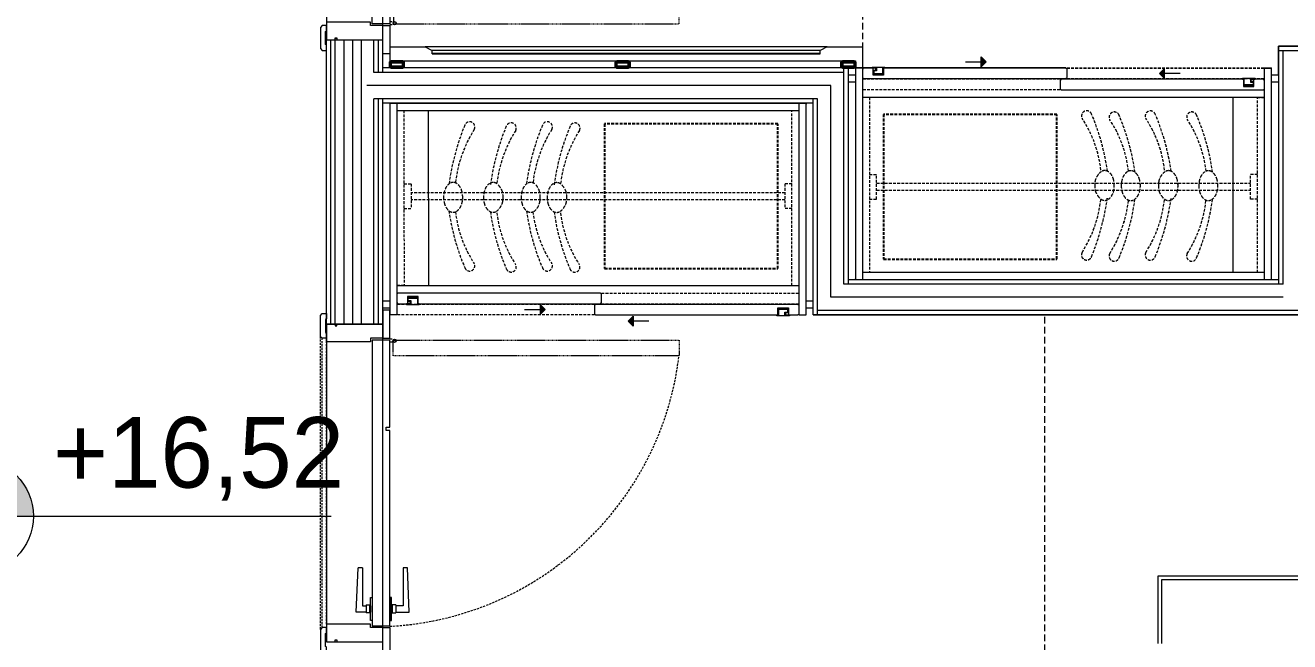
# Model space of a CAD drawing. Header units: millimetres. Extents: x 26282 to 30760, y 1404 to 4574.
# Drawn here: x 28614.8 to 28973.3, y 2921.1 to 3095.8 of the extents above; entities that cross this region are included whole.
import ezdxf

# ---------------------------------------------------------------- set-up
doc = ezdxf.new("R2010")
doc.units = ezdxf.units.MM
doc.header["$LTSCALE"] = 0.25
for name, pattern in [('01-2BASEMENT$0$HIDDEN', [0.375, 0.25, -0.125]), ('HIDDEN', [0.375, 0.25, -0.125]), ('HIDDEN2', [4.7625, 3.175, -1.5875])]:
    doc.linetypes.add(name, pattern=pattern)
for name, color, linetype, lineweight in [('(YP-ZC) A-L-HIDDEN', 145, 'HIDDEN', 13), ('(YP-ZC) A-LW13', 148, 'Continuous', 13), ('AB-DUV', 4, 'Continuous', 50), ('ABN-KOT', 5, 'Continuous', 20), ('BRONZE (3RDF)', 30, 'Continuous', 15), ('DOOR HANDLE (3RDF)', 17, 'Continuous', 15), ('DOOR-INT (3RDF)', 157, 'Continuous', 15), ('FURNITURE (3RDF)', 43, 'Continuous', 20), ('HATCH (3RDF)', 251, 'Continuous', 5), ('HIDDEN (3RDF)', 145, 'HIDDEN', 13), ('ID-ALCIPAN', 124, 'Continuous', 20), ('ID-HATCH', 252, 'Continuous', 18), ('KOTLAR', 13, 'Continuous', 20), ('METAL PROFILE (3RDF)', 251, 'Continuous', 18), ('STAINLESS (3RDF)', 95, 'Continuous', 15), ('WALLPAPER (3RDF)', 63, 'Continuous', 13), ('WOOD (3RDF)', 45, 'Continuous', 15)]:
    doc.layers.add(name, color=color, linetype=linetype, lineweight=lineweight)
doc.layers.add('ACCESSORIES (3RDF)', color=2, linetype='Continuous')
doc.layers.add('ID-PROFIL', color=145, linetype='Continuous')
doc.styles.add('DR-ölçü', font='GOTHIC.TTF', dxfattribs={"width": 0.8})
doc.linetypes.add('BATTING', pattern='A,0.0001,-0.1,[134,ltypeshp.shx,S=0.1,R=0,X=-0.1,Y=0],-0.2,[134,ltypeshp.shx,S=0.1,R=180,X=0.1,Y=0],-0.1', length=0.4001)

# ---------------------------------------------------------------- blocks, each defined once
blk = doc.blocks.new('A$C7FB01C9C')
for p, q in [((94.6, 28.11), (94.6, 10)), ((95.6, 28.11), (95.6, 9)), ((95.6, 9), (3.6, 9)), ((94.6, 10), (4.6, 10))]:
    blk.add_line(p, q)
blk = doc.blocks.new('ODA-207')
at = {"layer": 'FURNITURE (3RDF)'}
blk.add_blockref('A$C7FB01C9C', (167.13, -9, 0), dxfattribs=at)
blk = doc.blocks.new('KAPI-04')
at = {"color": 252}
for p, q in [((-40.24, 16.31, 0), (-40.24, 9.81, 0)), ((-35.24, 15.52, 0), (-35.24, 9.02, 0))]:
    blk.add_line(p, q, dxfattribs=at)
at = {"color": 252, "linetype": '01-2BASEMENT$0$HIDDEN', "lineweight": 0, "ltscale": 4, "elevation": 0}
blk.add_lwpolyline([(-34.25, 88.47), (46.75, 88.47), (46.75, 83.97), (-34.25, 83.97)], close=True, dxfattribs=at)
blk.add_lwpolyline([(-34.25, 88.47), (46.75, 88.47), (46.75, 83.97), (-34.25, 83.97)], close=True, dxfattribs=at)
at = {"color": 252, "linetype": 'HIDDEN', "ltscale": 10}
blk.add_arc((-39.93, 94.54, 0), 87.32, 273.0783, 353.0448, dxfattribs=at)
at = {"layer": 'DOOR HANDLE (3RDF)', "color": 252}
for p, q in [((-44.74, 11.39, 0), (-44.24, 23.89, 0)), ((-42.99, 23.89, 0), (-44.24, 23.89, 0)), ((-42.99, 23.89, 0), (-42.99, 13.14, 0)), ((-30.24, 23.89, 0), (-31.49, 23.89, 0)), ((-31.49, 23.89, 0), (-31.49, 13.14, 0)), ((-29.74, 11.39, 0), (-30.24, 23.89, 0)), ((-40.69, 9.02, 0), (-40.69, 15.52, 0)), ((-40.69, 15.52, 0), (-40.24, 15.52, 0)), ((-34.79, 15.52, 0), (-35.24, 15.52, 0)), ((-34.79, 9.02, 0), (-34.79, 15.52, 0)), ((-41.94, 11.39, 0), (-44.74, 11.39, 0)), ((-42.99, 13.14, 0), (-41.94, 13.14, 0)), ((-41.94, 13.39, 0), (-41.94, 11.14, 0)), ((-41.94, 13.14, 0), (-41.94, 11.39, 0)), ((-33.54, 13.39, 0), (-33.54, 11.14, 0)), ((-31.49, 13.14, 0), (-33.54, 13.14, 0)), ((-33.54, 13.14, 0), (-33.54, 11.39, 0)), ((-33.54, 11.39, 0), (-29.74, 11.39, 0)), ((-40.24, 9.02, 0), (-40.69, 9.02, 0)), ((-35.24, 9.02, 0), (-34.79, 9.02, 0))]:
    blk.add_line(p, q, dxfattribs=at)
at = {"layer": 'DOOR HANDLE (3RDF)', "color": 252, "elevation": 0}
for points in [[(-41.94, 13.39), (-40.94, 13.39), (-40.94, 11.14), (-41.94, 11.14)], [(-33.54, 13.39), (-34.54, 13.39), (-34.54, 11.14), (-33.54, 11.14)]]:
    blk.add_lwpolyline(points, dxfattribs=at)
for points in [[(-40.69, 11.39), (-40.94, 11.39), (-40.94, 13.14), (-40.69, 13.14)], [(-34.79, 11.39), (-34.54, 11.39), (-34.54, 13.14), (-34.79, 13.14)]]:
    blk.add_lwpolyline(points, close=True, dxfattribs=at)
at = {"layer": 'HIDDEN (3RDF)', "ltscale": 10, "elevation": 0}
for points in [[(-54.94, 6.46), (-54.94, 89.47)], [(-54.44, 6.96), (-54.44, 88.97)], [(-53.24, 7.96), (-53.24, 87.97)]]:
    blk.add_lwpolyline(points, dxfattribs=at)
at = {"layer": 'STAINLESS (3RDF)'}
for p, q in [((-34.55, 88.71, 0), (-35.24, 88.71, 0)), ((-34.55, 87.85, 0), (-35.24, 87.85, 0))]:
    blk.add_line(p, q, dxfattribs=at)
for radius in [0.47, 0.38]:
    blk.add_circle((-33.88, 88.29, 0), radius, dxfattribs=at)
at = {"layer": 'WOOD (3RDF)', "ltscale": 0.25, "elevation": 0}
for points in [[(-37.24, 88.97), (-35.24, 88.97), (-35.24, 96.97), (-37.24, 96.97), (-37.24, 88.97)], [(-54.44, 88.97), (-54.94, 89.47), (-54.94, 95.47), (-54.44, 95.97), (-53.24, 95.97), (-53.24, 95.97), (-53.24, 94.47), (-53.49, 94.32), (-53.49, 90.61), (-53.24, 90.47), (-53.24, 88.97), (-54.44, 88.97)], [(-37.24, 92.97), (-37.24, 88.97), (-40.74, 88.97), (-40.74, 87.97), (-53.24, 87.97), (-53.24, 92.97), (-50.74, 92.97), (-50.74, 92.47), (-50.24, 92.47), (-50.24, 92.97), (-37.24, 92.97)], [(-35.24, 62.83), (-36.24, 62.83), (-36.24, 63.83), (-35.24, 63.83), (-35.24, 88.47), (-40.24, 88.47), (-40.24, 7.47), (-35.24, 7.47), (-35.24, 62.83)], [(-37.24, 2.97), (-37.24, 6.97), (-40.74, 6.97), (-40.74, 7.97), (-53.24, 7.97), (-53.24, 2.97), (-50.74, 2.97), (-50.74, 3.47), (-50.24, 3.47), (-50.24, 2.97), (-37.24, 2.97)], [(-54.44, 6.97), (-54.94, 6.47), (-54.94, 0.47), (-54.44, -0.03), (-53.24, -0.03), (-53.24, -0.03), (-53.24, 1.47), (-53.49, 1.61), (-53.49, 5.32), (-53.24, 5.47), (-53.24, 6.97), (-54.44, 6.97)], [(-37.24, 6.97), (-35.24, 6.97), (-35.24, -1.03), (-37.24, -1.03), (-37.24, 6.97)]]:
    blk.add_lwpolyline(points, dxfattribs=at)
blk = doc.blocks.new('A$C507954D5')
at = {"layer": 'WOOD (3RDF)'}
h = blk.add_hatch(color=256, dxfattribs=at)
h.dxf.hatch_style = 1
h.paths.add_polyline_path([(4.44, 2.83), (4.44, 0), (5.86, 1.41)])
for p, q in [((0, 1.41), (4.44, 1.41)), ((5.86, 1.41), (4.44, 2.83)), ((4.44, 2.83), (4.44, 0)), ((5.86, 1.41), (4.44, 0))]:
    blk.add_line(p, q, dxfattribs=at)
blk = doc.blocks.new('A$C758C6CDD')
at = {"layer": 'BRONZE (3RDF)', "color": 252}
blk.add_line((1.3, 0, 0), (3.1, 0, 0), dxfattribs=at)
at = {"layer": 'BRONZE (3RDF)', "elevation": 0}
blk.add_lwpolyline([(0.3, 2), (0.3, 0.8), (1.1, 0.8), (1.1, 0.2), (0, 0.2), (0, 0), (1.3, 0), (1.3, 1), (0.5, 1), (0.5, 1.8), (3.1, 1.8), (3.1, 0), (3.6, 0), (3.6, 0.2), (3.3, 0.2), (3.3, 2), (0.3, 2)], dxfattribs=at)
at = {"layer": 'WOOD (3RDF)', "elevation": 0}
blk.add_lwpolyline([(3.3, 0.2), (3.3, 2.2), (0.3, 2.2), (0.3, 0.2)], dxfattribs=at)
blk = doc.blocks.new('DOLAP-06')
at = {"layer": 'ACCESSORIES (3RDF)', "linetype": 'HIDDEN2', "elevation": 0}
blk.add_lwpolyline([(60.89, 16.37), (110, 16.37), (110, 57.37), (60.89, 57.37), (60.89, 16.37)], dxfattribs=at)
at = {"layer": 'HIDDEN (3RDF)', "color": 8, "linetype": 'HIDDEN', "ltscale": 12.5}
for p, q in [((4, 61.2, 0), (4.01, 11.53, 0)), ((114, 11.53, 0), (114, 61.2, 0)), ((4, 40.37, 0), (6, 40.37, 0)), ((6, 40.37, 0), (6, 33.37, 0)), ((112, 40.37, 0), (112, 33.37, 0)), ((114, 40.37, 0), (112, 40.37, 0)), ((112, 37.87, 0), (6, 37.87, 0)), ((112, 35.87, 0), (6, 35.87, 0)), ((4, 33.37, 0), (6, 33.37, 0)), ((114, 33.37, 0), (112, 33.37, 0)), ((4.01, 11.53, 0.02), (2.01, 11.53, 0.02)), ((114, 11.53, 0), (116, 11.53, 0)), ((60, 9.4, 0), (116, 9.4, 0)), ((58, 6.2, 0), (2, 6.2, 0)), ((60, 6.4, 0), (116, 6.4, 0)), ((58, 3.2, 0), (2.01, 3.2, 0))]:
    blk.add_line(p, q, dxfattribs=at)
at = {"layer": 'HIDDEN (3RDF)', "color": 8, "linetype": 'HIDDEN', "ltscale": 12.5, "elevation": 0}
for points in [[(16.75, 40.32, -0.06413), (21.26, 57.01, -1.08017), (23.92, 55.79, 0.114463), (18.59, 40.65, 0.821198)], [(28.49, 40.03, -0.06413), (33.01, 56.71, -1.08017), (35.67, 55.49, 0.114463), (30.34, 40.35, 0.821198)], [(38.73, 40.32, -0.06413), (43.25, 57.01, -1.08017), (45.91, 55.79, 0.114463), (40.58, 40.65, 0.821198)], [(46.56, 39.99, -0.06413), (51.08, 56.68, -1.08017), (53.73, 55.46, 0.114463), (48.4, 40.32, 0.821198)], [(16.74, 32.77, 0.066142), (21.24, 16.62, 1.08017), (23.9, 17.84, -0.118246), (18.59, 32.44, -0.821198)], [(28.49, 32.48, 0.066142), (32.99, 16.33, 1.08017), (35.65, 17.55, -0.118246), (30.34, 32.15, -0.821198)], [(38.73, 32.77, 0.066142), (43.23, 16.62, 1.08017), (45.89, 17.84, -0.118246), (40.57, 32.44, -0.821198)], [(46.55, 32.44, 0.066142), (51.05, 16.29, 1.08017), (53.71, 17.51, -0.118246), (48.4, 32.11, -0.821198)]]:
    blk.add_lwpolyline(points, format="xyb", dxfattribs=at)
for points in [[(17.94, 40.77, -0.144333), (18.91, 40.49, -0.107177), (19.86, 39.53, -0.077818), (20.43, 38.23, -0.065016), (20.65, 36.55, -0.065016), (20.43, 34.86, -0.077818), (19.86, 33.56, -0.107177), (18.91, 32.61, -0.144333), (17.94, 32.32, -0.144333), (16.97, 32.61, -0.107177), (16.02, 33.56, -0.077818), (15.45, 34.86, -0.065016), (15.23, 36.55, -0.065016), (15.45, 38.23, -0.077818), (16.03, 39.54, -0.107177), (16.98, 40.49, -0.144333)], [(29.25, 40.76, -0.144333), (30.22, 40.47, -0.107177), (31.17, 39.52, -0.074331), (31.89, 38.22, -0.065016), (32.11, 36.53, -0.065016), (31.89, 34.85, -0.074324), (31.16, 33.54, -0.107177), (30.21, 32.59, -0.144333), (29.25, 32.31, -0.144333), (28.28, 32.59, -0.107177), (27.33, 33.55, -0.077818), (26.76, 34.85, -0.065016), (26.54, 36.53, -0.065016), (26.76, 38.22, -0.077818), (27.33, 39.52, -0.107177), (28.28, 40.47, -0.144333)], [(39.93, 40.77, -0.144333), (40.9, 40.49, -0.107177), (41.84, 39.53, -0.077818), (42.42, 38.23, -0.065016), (42.64, 36.55, -0.065016), (42.42, 34.86, -0.077818), (41.84, 33.56, -0.107177), (40.89, 32.61, -0.144333), (39.92, 32.32, -0.144333), (38.96, 32.61, -0.107177), (38.01, 33.56, -0.077818), (37.44, 34.86, -0.065016), (37.22, 36.55, -0.065016), (37.44, 38.23, -0.077818), (38.01, 39.54, -0.107177), (38.96, 40.49, -0.144333)], [(47.31, 40.72, -0.144333), (48.28, 40.44, -0.107177), (49.23, 39.49, -0.074331), (49.95, 38.18, -0.065016), (50.17, 36.5, -0.065016), (49.95, 34.81, -0.074324), (49.23, 33.51, -0.107177), (48.28, 32.56, -0.144333), (47.31, 32.27, -0.144333), (46.34, 32.56, -0.107177), (45.39, 33.51, -0.077818), (44.82, 34.81, -0.065016), (44.6, 36.5, -0.065016), (44.82, 38.19, -0.077818), (45.4, 39.49, -0.107177), (46.35, 40.44, -0.144333)]]:
    blk.add_lwpolyline(points, format="xyb", close=True, dxfattribs=at)
at = {"layer": 'WOOD (3RDF)'}
for p, q in [((0, 63.2, 0), (0, 3.2, 0)), ((0, 63.2, 0), (118, 63.2, 0)), ((2, 63.2, 0), (2, 3.2, 0)), ((2, 61.2, 0), (116, 61.2, 0)), ((11.01, 11.53, 0), (11, 61.2, 0)), ((116, 3.2, 0), (116, 63.2, 0)), ((118, 3.2, 0), (118, 63.2, 0)), ((2.01, 11.53, 0), (116, 11.53, 0)), ((-2, 7.2, 0), (0, 7.2, 0)), ((118, 7.2, 0), (120, 7.2, 0)), ((-2, 5.2, 0), (0, 5.2, 0)), ((118, 5.2, 0), (120, 5.2, 0)), ((2.01, 3.2, 0), (0, 3.2, 0))]:
    blk.add_line(p, q, dxfattribs=at)
at = {"layer": 'WOOD (3RDF)', "ltscale": 0.25}
blk.add_line((118, 63.2, 0), (118, 63, 0), dxfattribs=at)
at = {"layer": 'WOOD (3RDF)', "elevation": 0}
for points in [[(7.8, 6.4), (59.7, 6.4), (60, 6.7), (60, 9.1), (59.7, 9.4), (2.3, 9.4), (2, 9.1), (2, 6.7), (2.3, 6.4), (5, 6.4)], [(113, 3.2), (115.7, 3.2), (116, 3.5), (116, 5.9), (115.7, 6.2), (58.3, 6.2), (58, 5.9), (58, 3.5), (58.3, 3.2), (110, 3.2)], [(116, 3.2), (118, 3.2)]]:
    blk.add_lwpolyline(points, dxfattribs=at)
blk.add_blockref('A$C758C6CDD', (4.7, 6.2, 0))
at = {"xscale": -1}
blk.add_blockref('A$C758C6CDD', (113.3, 3, 0), dxfattribs=at)
at = {"layer": 'WOOD (3RDF)'}
blk.add_blockref('A$C507954D5', (38.21, 3.35, 0), dxfattribs=at)
at = {"layer": 'WOOD (3RDF)', "extrusion": (0, 0, -1), "zscale": -1}
blk.add_blockref('A$C507954D5', (-73.45, 0, 0), dxfattribs=at)
blk = doc.blocks.new('DOLAP-07')
at = {"layer": 'ACCESSORIES (3RDF)', "linetype": 'HIDDEN2', "elevation": 0}
blk.add_lwpolyline([(59.11, 46.84), (10, 46.84), (10, 5.84), (59.11, 5.84), (59.11, 46.84)], dxfattribs=at)
at = {"layer": 'HIDDEN (3RDF)', "color": 8, "linetype": 'HIDDEN', "ltscale": 12.5}
for p, q in [((62, 60, 0), (117.99, 60, 0)), ((60, 56.8, 0), (4, 56.8, 0)), ((60, 53.8, 0), (4, 53.8, 0)), ((62, 57, 0), (118, 57, 0)), ((6, 51.67, 0), (4, 51.67, 0)), ((6, 51.67, 0), (6, 2, 0)), ((116, 2, 0), (115.99, 51.68, 0)), ((115.99, 51.68, 0.02), (117.99, 51.68, 0.02)), ((6, 29.84, 0), (8, 29.84, 0)), ((8, 22.84, 0), (8, 29.84, 0)), ((116, 29.84, 0), (114, 29.84, 0)), ((114, 22.84, 0), (114, 29.84, 0)), ((8, 27.34, 0), (114, 27.34, 0)), ((8, 25.34, 0), (114, 25.34, 0)), ((6, 22.84, 0), (8, 22.84, 0)), ((116, 22.84, 0), (114, 22.84, 0))]:
    blk.add_line(p, q, dxfattribs=at)
at = {"layer": 'HIDDEN (3RDF)', "color": 8, "linetype": 'HIDDEN', "ltscale": 12.5, "elevation": 0}
for points in [[(73.45, 30.76, 0.066142), (68.95, 46.91, 1.08017), (66.29, 45.69, -0.118246), (71.6, 31.09, -0.821198)], [(81.27, 30.43, 0.066142), (76.77, 46.58, 1.08017), (74.11, 45.36, -0.118246), (79.43, 30.76, -0.821198)], [(91.51, 30.73, 0.066142), (87.01, 46.88, 1.08017), (84.35, 45.65, -0.118246), (89.66, 31.06, -0.821198)], [(103.26, 30.43, 0.066142), (98.76, 46.58, 1.08017), (96.1, 45.36, -0.118246), (101.41, 30.76, -0.821198)], [(73.44, 23.21, -0.06413), (68.92, 6.52, -1.08017), (66.27, 7.75, 0.114463), (71.6, 22.88, 0.821198)], [(81.27, 22.88, -0.06413), (76.75, 6.19, -1.08017), (74.09, 7.42, 0.114463), (79.42, 22.55, 0.821198)], [(91.51, 23.18, -0.06413), (86.99, 6.49, -1.08017), (84.33, 7.71, 0.114463), (89.66, 22.85, 0.821198)], [(103.25, 22.88, -0.06413), (98.74, 6.19, -1.08017), (96.08, 7.42, 0.114463), (101.41, 22.55, 0.821198)]]:
    blk.add_lwpolyline(points, format="xyb", dxfattribs=at)
for points in [[(72.69, 22.48, -0.144333), (71.72, 22.77, -0.107177), (70.77, 23.72, -0.074331), (70.05, 25.02, -0.065016), (69.83, 26.71, -0.065016), (70.05, 28.39, -0.074324), (70.77, 29.69, -0.107177), (71.72, 30.65, -0.144333), (72.69, 30.93, -0.144333), (73.66, 30.64, -0.107177), (74.61, 29.69, -0.077818), (75.18, 28.39, -0.065016), (75.4, 26.7, -0.065016), (75.18, 25.02, -0.077818), (74.6, 23.72, -0.107177), (73.65, 22.76, -0.144333)], [(80.07, 22.43, -0.144333), (79.1, 22.72, -0.107177), (78.16, 23.67, -0.077818), (77.58, 24.97, -0.065016), (77.36, 26.66, -0.065016), (77.58, 28.34, -0.077818), (78.16, 29.64, -0.107177), (79.11, 30.6, -0.144333), (80.08, 30.88, -0.144333), (81.04, 30.6, -0.107177), (81.99, 29.64, -0.077818), (82.56, 28.34, -0.065016), (82.78, 26.65, -0.065016), (82.56, 24.97, -0.077818), (81.99, 23.67, -0.107177), (81.04, 22.72, -0.144333)], [(90.75, 22.45, -0.144333), (89.78, 22.73, -0.107177), (88.83, 23.68, -0.074331), (88.11, 24.99, -0.065016), (87.89, 26.67, -0.065016), (88.11, 28.36, -0.074324), (88.84, 29.66, -0.107177), (89.79, 30.61, -0.144333), (90.75, 30.9, -0.144333), (91.72, 30.61, -0.107177), (92.67, 29.66, -0.077818), (93.24, 28.35, -0.065016), (93.46, 26.67, -0.065016), (93.24, 24.98, -0.077818), (92.67, 23.68, -0.107177), (91.72, 22.73, -0.144333)], [(102.06, 22.43, -0.144333), (101.09, 22.72, -0.107177), (100.14, 23.67, -0.077818), (99.57, 24.97, -0.065016), (99.35, 26.66, -0.065016), (99.57, 28.34, -0.077818), (100.14, 29.64, -0.107177), (101.09, 30.6, -0.144333), (102.06, 30.88, -0.144333), (103.03, 30.6, -0.107177), (103.98, 29.64, -0.077818), (104.55, 28.34, -0.065016), (104.77, 26.65, -0.065016), (104.55, 24.97, -0.077818), (103.97, 23.67, -0.107177), (103.02, 22.72, -0.144333)]]:
    blk.add_lwpolyline(points, format="xyb", close=True, dxfattribs=at)
at = {"layer": 'WOOD (3RDF)'}
for p, q in [((2, 58, 0), (0, 58, 0)), ((2, 60, 0), (2, 0)), ((4, 60, 0), (4, 0)), ((117.99, 60, 0), (120, 60, 0)), ((118, 0, 0), (118, 60, 0)), ((120, 0, 0), (120, 60, 0)), ((122, 58, 0), (120, 58, 0)), ((2, 56, 0), (0, 56, 0)), ((122, 56, 0), (120, 56, 0)), ((117.99, 51.68, 0), (4, 51.67, 0)), ((108.99, 51.68, 0), (109, 2, 0)), ((120, 0, 0), (2, 0, 0)), ((118, 2, 0), (4, 2, 0))]:
    blk.add_line(p, q, dxfattribs=at)
at = {"layer": 'WOOD (3RDF)', "ltscale": 0.25}
blk.add_line((2, 0), (2, 0.2, 0), dxfattribs=at)
at = {"layer": 'WOOD (3RDF)', "elevation": 0}
for points in [[(4, 60), (2, 60)], [(7, 60), (4.3, 60), (4, 59.7), (4, 57.3), (4.3, 57), (61.7, 57), (62, 57.3), (62, 59.7), (61.7, 60), (10, 60)], [(112.2, 56.8), (60.3, 56.8), (60, 56.5), (60, 54.1), (60.3, 53.8), (117.7, 53.8), (118, 54.1), (118, 56.5), (117.7, 56.8), (115, 56.8)]]:
    blk.add_lwpolyline(points, dxfattribs=at)
at = {"xscale": -1, "rotation": 180}
blk.add_blockref('A$C758C6CDD', (6.7, 60.2, 0), dxfattribs=at)
at = {"rotation": 180}
blk.add_blockref('A$C758C6CDD', (115.3, 57, 0), dxfattribs=at)
at = {"layer": 'WOOD (3RDF)', "extrusion": (0, 0, -1), "zscale": -1, "rotation": 180}
blk.add_blockref('A$C507954D5', (-33.23, 63.2, 0), dxfattribs=at)
at = {"layer": 'WOOD (3RDF)', "rotation": 180}
blk.add_blockref('A$C507954D5', (94.11, 59.85, 0), dxfattribs=at)
blk = doc.blocks.new('20x40 profil')
at = {"layer": 'METAL PROFILE (3RDF)'}
h = blk.add_hatch(color=256, dxfattribs=at)
edge = h.paths.add_edge_path()
edge.add_line((-1.6, 2), (1.6, 2))
edge.add_arc((1.6, 1.6), 0.4, 360, 450, ccw=False)
edge.add_line((2, 1.6), (2, 0.4))
edge.add_arc((1.6, 0.4), 0.4, 270, 360, ccw=False)
edge.add_line((1.6, 0), (-1.6, 0))
edge.add_arc((-1.6, 0.4), 0.4, 180, 270, ccw=False)
edge.add_line((-2, 0.4), (-2, 1.6))
edge.add_arc((-1.6, 1.6), 0.4, 90, 180, ccw=False)
h.paths.add_polyline_path([(-1.6, 1.6), (1.6, 1.6), (1.6, 0.4), (-1.6, 0.4)], flags=16)
at = {"layer": 'ID-PROFIL'}
blk.add_lwpolyline([(1.6, 2), (-1.6, 2, 0.414214), (-2, 1.6), (-2, 0.4, 0.414214), (-1.6, 0), (1.6, 0, 0.414214), (2, 0.4), (2, 1.6, 0.414214)], format="xyb", close=True, dxfattribs=at)
blk.add_lwpolyline([(1.6, 1.6), (-1.6, 1.6), (-1.6, 0.4), (1.6, 0.4)], close=True, dxfattribs=at)
blk = doc.blocks.new('AYNA-11')
at = {"layer": 'METAL PROFILE (3RDF)'}
h = blk.add_hatch(color=256, dxfattribs=at)
edge = h.paths.add_edge_path()
edge.add_line((3.6, 2), (0.4, 2))
edge.add_arc((0.4, 1.6), 0.4, 450, 540)
edge.add_line((0, 1.6), (0, 0.4))
edge.add_arc((0.4, 0.4), 0.4, 540, 630)
edge.add_line((0.4, 0), (3.6, 0))
edge.add_arc((3.6, 0.4), 0.4, 630, 720)
edge.add_line((4, 0.4), (4, 1.6))
edge.add_arc((3.6, 1.6), 0.4, 720, 810)
h.paths.add_polyline_path([(3.6, 1.6), (0.4, 1.6), (0.4, 0.4), (3.6, 0.4)], flags=16)
h = blk.add_hatch(color=256, dxfattribs=at)
edge = h.paths.add_edge_path()
edge.add_line((67.6, 2), (64.4, 2))
edge.add_arc((64.4, 1.6), 0.4, 450, 540)
edge.add_line((64, 1.6), (64, 0.4))
edge.add_arc((64.4, 0.4), 0.4, 540, 630)
edge.add_line((64.4, 0), (67.6, 0))
edge.add_arc((67.6, 0.4), 0.4, 630, 720)
edge.add_line((68, 0.4), (68, 1.6))
edge.add_arc((67.6, 1.6), 0.4, 720, 810)
h.paths.add_polyline_path([(67.6, 1.6), (64.4, 1.6), (64.4, 0.4), (67.6, 0.4)], flags=16)
h = blk.add_hatch(color=256, dxfattribs=at)
edge = h.paths.add_edge_path()
edge.add_line((131.6, 2), (128.4, 2))
edge.add_arc((128.4, 1.6), 0.4, 450, 540)
edge.add_line((128, 1.6), (128, 0.4))
edge.add_arc((128.4, 0.4), 0.4, 540, 630)
edge.add_line((128.4, 0), (131.6, 0))
edge.add_arc((131.6, 0.4), 0.4, 630, 720)
edge.add_line((132, 0.4), (132, 1.6))
edge.add_arc((131.6, 1.6), 0.4, 720, 810)
h.paths.add_polyline_path([(131.6, 1.6), (128.4, 1.6), (128.4, 0.4), (131.6, 0.4)], flags=16)
at = {"layer": 'HATCH (3RDF)', "elevation": -2.27}
blk.add_lwpolyline([(12, 4.2), (122, 4.2)], dxfattribs=at)
at = {"layer": 'WOOD (3RDF)', "ltscale": 0.25}
for p, q in [((0, 6, 0), (10, 6, 0)), ((0, 6, 0), (0, 2, 0)), ((124, 6, 0), (134, 6, 0)), ((0, 2, 0), (132, 2, 0))]:
    blk.add_line(p, q, dxfattribs=at)
at = {"layer": 'WOOD (3RDF)', "color": 8, "ltscale": 0.25}
for p, q in [((124, 6, 0), (10, 6, 0)), ((122, 5, 0), (12, 5, 0))]:
    blk.add_line(p, q, dxfattribs=at)
at = {"layer": 'WOOD (3RDF)'}
for p, q in [((134, 6, 0), (134, 0, 0)), ((132, 2, 0), (132, 0, 0))]:
    blk.add_line(p, q, dxfattribs=at)
for points, elevation in [([(10, 6), (12, 5)], 0), ([(12, 4), (12, 5)], 0), ([(12, 4), (122, 4)], -2.27), ([(12, 4), (122, 4)], -2.27), ([(124, 6), (122, 5)], 0), ([(122, 4), (122, 5)], 0)]:
    blk.add_lwpolyline(points, dxfattribs=dict(at, elevation=elevation))
at = {"layer": 'METAL PROFILE (3RDF)', "color": 4, "extrusion": (0, 0, -1), "zscale": -1}
for p in [(-2, 0, 0), (-66, 0, 0), (-130, 0, 0)]:
    blk.add_blockref('20x40 profil', p, dxfattribs=at)
blk = doc.blocks.new('KAPI-08')
at = {"color": 252}
for p, q in [((14.7, 80.65, 0), (14.7, 87.15, 0)), ((19.7, 81.45, 0), (19.7, 87.95, 0))]:
    blk.add_line(p, q, dxfattribs=at)
at = {"color": 252, "linetype": '01-2BASEMENT$0$HIDDEN', "lineweight": 0, "ltscale": 4, "elevation": 0}
blk.add_lwpolyline([(20.69, 8.5), (101.69, 8.5), (101.69, 13), (20.69, 13)], close=True, dxfattribs=at)
blk.add_lwpolyline([(20.69, 8.5), (101.69, 8.5), (101.69, 13), (20.69, 13)], close=True, dxfattribs=at)
at = {"color": 252, "linetype": 'HIDDEN', "ltscale": 10}
blk.add_arc((15.01, 2.43, 0), 87.32, 6.9552, 86.9217, dxfattribs=at)
at = {"layer": 'DOOR HANDLE (3RDF)', "color": 252}
for p, q in [((14.7, 87.95, 0), (14.25, 87.95, 0)), ((14.25, 87.95, 0), (14.25, 81.45, 0)), ((19.7, 87.95, 0), (20.15, 87.95, 0)), ((20.15, 87.95, 0), (20.15, 81.45, 0)), ((13, 85.57, 0), (10.2, 85.57, 0)), ((10.2, 85.57, 0), (10.7, 73.07, 0)), ((11.95, 83.82, 0), (13, 83.82, 0)), ((11.95, 73.07, 0), (11.95, 83.82, 0)), ((13, 83.58, 0), (13, 85.83, 0)), ((13, 83.82, 0), (13, 85.57, 0)), ((21.4, 83.58, 0), (21.4, 85.83, 0)), ((21.4, 85.57, 0), (25.2, 85.57, 0)), ((21.4, 83.82, 0), (21.4, 85.57, 0)), ((23.45, 83.82, 0), (21.4, 83.82, 0)), ((23.45, 73.07, 0), (23.45, 83.82, 0)), ((25.2, 85.57, 0), (24.7, 73.07, 0)), ((14.25, 81.45, 0), (14.7, 81.45, 0)), ((20.15, 81.45, 0), (19.7, 81.45, 0)), ((11.95, 73.07, 0), (10.7, 73.07, 0)), ((24.7, 73.07, 0), (23.45, 73.07, 0))]:
    blk.add_line(p, q, dxfattribs=at)
at = {"layer": 'DOOR HANDLE (3RDF)', "color": 252, "elevation": 0}
for points in [[(13, 83.58), (14, 83.58), (14, 85.83), (13, 85.83)], [(21.4, 83.58), (20.4, 83.58), (20.4, 85.83), (21.4, 85.83)]]:
    blk.add_lwpolyline(points, dxfattribs=at)
for points in [[(14.25, 85.57), (14, 85.57), (14, 83.82), (14.25, 83.82)], [(20.15, 85.57), (20.4, 85.57), (20.4, 83.82), (20.15, 83.82)]]:
    blk.add_lwpolyline(points, close=True, dxfattribs=at)
at = {"layer": 'STAINLESS (3RDF)'}
for p, q in [((20.39, 9.11, 0), (19.7, 9.11, 0)), ((20.39, 8.25, 0), (19.7, 8.25, 0))]:
    blk.add_line(p, q, dxfattribs=at)
for radius in [0.47, 0.38]:
    blk.add_circle((21.06, 8.68, 0), radius, dxfattribs=at)
at = {"layer": 'WOOD (3RDF)', "ltscale": 0.25, "elevation": 0}
for points in [[(0.5, 90), (0, 90.5), (0, 96.5), (0.5, 97), (1.7, 97), (1.7, 97), (1.7, 95.5), (1.45, 95.36), (1.45, 91.64), (1.7, 91.5), (1.7, 90), (0.5, 90)], [(17.7, 94), (17.7, 90), (14.2, 90), (14.2, 89), (1.7, 89), (1.7, 94), (4.2, 94), (4.2, 93.5), (4.7, 93.5), (4.7, 94), (17.7, 94)], [(17.7, 90), (19.7, 90), (19.7, 96), (17.7, 96), (17.7, 90)], [(19.7, 34.13), (18.7, 34.13), (18.7, 33.13), (19.7, 33.13), (19.7, 8.5), (14.7, 8.5), (14.7, 89.5), (19.7, 89.5), (19.7, 34.13)], [(0.5, 8), (0, 7.5), (0, 1.5), (0.5, 1), (1.7, 1), (1.7, 1), (1.7, 2.5), (1.45, 2.64), (1.45, 6.36), (1.7, 6.5), (1.7, 8), (0.5, 8)], [(17.7, 4), (17.7, 8), (14.2, 8), (14.2, 9), (1.7, 9), (1.7, 4), (4.2, 4), (4.2, 4.5), (4.7, 4.5), (4.7, 4), (17.7, 4)], [(17.7, 8), (19.7, 8), (19.7, 0), (17.7, 0), (17.7, 8)]]:
    blk.add_lwpolyline(points, dxfattribs=at)
blk = doc.blocks.new('A$C187D15ED')
at = {"layer": '(YP-ZC) A-L-HIDDEN', "ltscale": 30}
blk.add_line((9281.76, 2978.69, 0), (9281.76, 2878.69, 0), dxfattribs=at)
at = {"layer": '(YP-ZC) A-L-HIDDEN', "linetype": 'ByBlock', "ltscale": 30, "elevation": 0}
for points in [[(9129.77, 2886.69), (9145.77, 2886.69), (9145.77, 2976.69), (9129.77, 2976.69)], [(9129.77, 2716.08), (9145.77, 2716.08), (9145.77, 2806.08), (9129.77, 2806.08)]]:
    blk.add_lwpolyline(points, close=True, dxfattribs=at)
at = {"layer": '(YP-ZC) A-LW13', "ltscale": 0.25}
for p, q in [((9137.27, 2806.08), (9137.27, 2886.7)), ((9137.27, 2806.08, 0), (9137.27, 2886.69, 0))]:
    blk.add_line(p, q, dxfattribs=at)
at = {"layer": 'ID-ALCIPAN', "ltscale": 0.25}
for p, q in [((9129.77, 2806.08, 0), (9129.77, 2886.69, 0)), ((9131.02, 2806.08, 0), (9131.02, 2886.69, 0)), ((9132.27, 2806.08, 0), (9132.27, 2886.69, 0)), ((9143.27, 2877.44), (9143.27, 2886.69)), ((9144.52, 2877.44), (9144.52, 2886.69)), ((9145.77, 2877.44), (9145.77, 2886.69)), ((9399.76, 2817.44), (9399.76, 2884.77)), ((9409.76, 2884.77), (9399.76, 2884.77)), ((9409.76, 2883.52), (9399.76, 2883.52)), ((9401.01, 2817.44), (9401.01, 2883.52)), ((9277.77, 2878.69), (9145.77, 2878.69)), ((9276.52, 2817.44), (9276.52, 2878.69)), ((9277.77, 2817.44), (9277.77, 2878.69)), ((9276.52, 2877.44), (9143.27, 2877.44)), ((9269.02, 2869.94), (9143.27, 2869.94)), ((9143.27, 2806.08, 0), (9143.27, 2869.94)), ((9144.52, 2806.08, 0), (9144.52, 2869.94)), ((9145.77, 2806.08, 0), (9145.77, 2869.94)), ((9267.76, 2868.69), (9145.77, 2868.69)), ((9267.77, 2808.69), (9267.77, 2869.94)), ((9269.02, 2808.72), (9269.02, 2869.94)), ((9399.76, 2818.69), (9277.77, 2818.69)), ((9401.01, 2817.44), (9276.52, 2817.44)), ((9407.76, 2808.69), (9267.77, 2808.69)), ((9407.76, 2809.94), (9269.02, 2809.94))]:
    blk.add_line(p, q, dxfattribs=at)
at = {"layer": 'ID-HATCH', "linetype": 'BATTING', "lineweight": 0, "ltscale": 4.5}
for p, q in [((9134.77, 2806.08, 0), (9134.77, 2886.69, 0)), ((9139.77, 2806.08, 0), (9139.77, 2886.69, 0))]:
    blk.add_line(p, q, dxfattribs=at)
at = {"layer": 'ID-HATCH', "linetype": 'BATTING', "lineweight": 0, "ltscale": 7.3}
for p, q in [((9272.77, 2873.69), (9141.21, 2873.69)), ((9272.77, 2813.69), (9272.77, 2873.69)), ((9401.01, 2813.69), (9272.77, 2813.69))]:
    blk.add_line(p, q, dxfattribs=at)
at = {"layer": 'WALLPAPER (3RDF)'}
for p, q in [((9409.86, 2884.87), (9399.66, 2884.87)), ((9399.66, 2876.68), (9399.66, 2884.87)), ((9407.86, 2808.59), (9267.77, 2808.59))]:
    blk.add_line(p, q, dxfattribs=at)
at = {"layer": 'DOOR-INT (3RDF)', "ltscale": 0.2}
blk.add_blockref('KAPI-08', (9128.07, 2882.69, 0), dxfattribs=at)
at = {"layer": 'DOOR-INT (3RDF)'}
blk.add_blockref('KAPI-04', (9183, 2713.1, 0), dxfattribs=at)
at = {"layer": 'FURNITURE (3RDF)', "ltscale": 0.2}
blk.add_blockref('AYNA-11', (9147.76, 2878.69, 0), dxfattribs=at)
at = {"layer": 'FURNITURE (3RDF)', "ltscale": 0.25}
blk.add_blockref('DOLAP-07', (9277.76, 2818.69, 0), dxfattribs=at)
at = {"layer": 'FURNITURE (3RDF)'}
blk.add_blockref('DOLAP-06', (9147.77, 2805.48, 0), dxfattribs=at)
at = {"layer": 'FURNITURE (3RDF)', "rotation": 180}
blk.add_blockref('ODA-207', (9628.34, 2734.72, 0), dxfattribs=at)
at = {"layer": '(YP-ZC) A-L-HIDDEN', "ltscale": 30}
blk.add_line((9333.46, 2713.45), (9333.46, 2808.69), dxfattribs=at)
blk = doc.blocks.new('KOT')
at = {"layer": 'KOTLAR'}
h = blk.add_hatch(color=256, dxfattribs=at)
h.paths.add_polyline_path([(0, 0), (-0.0815, 0, 0.414214), (0, -0.0815)])
h.paths.add_polyline_path([(0, 0.0815), (0, 0), (0.0815, 0, 0.414214)])
for p, q in [((0, -0.1301), (0, 0.1465)), ((-0.1435, 0), (0.5035, 0))]:
    blk.add_line(p, q, dxfattribs=at)
blk.add_circle((0, 0), 0.0815, dxfattribs=at)
at = {"layer": 'KOTLAR', "style": 'DR-ölçü'}
blk.add_attdef('KOT', (0.1092, 0.0404), '', height=0.1, dxfattribs=at)

msp = doc.modelspace()

# ---------------------------------------------------------------- block references
at = {"layer": 'AB-DUV', "ltscale": 100}
msp.add_blockref('A$C187D15ED', (19570.424, 205.028, 5.126), dxfattribs=at)

# ---------------------------------------------------------------- next in the draw order: hatches: boundary and pattern name
at = {"layer": 'METAL PROFILE (3RDF)'}
h = msp.add_hatch(color=256, dxfattribs=at)
edge = h.paths.add_edge_path()
edge.add_line((28721.789, 3085.714), (28718.589, 3085.714))
edge.add_arc((28718.589, 3085.314), 0.4, 450, 540)
edge.add_line((28718.189, 3085.314), (28718.189, 3084.114))
edge.add_arc((28718.589, 3084.114), 0.4, 540, 630)
edge.add_line((28718.589, 3083.714), (28721.789, 3083.714))
edge.add_arc((28721.789, 3084.114), 0.4, 630, 720)
edge.add_line((28722.189, 3084.114), (28722.189, 3085.314))
edge.add_arc((28721.789, 3085.314), 0.4, 720, 810)
h.paths.add_polyline_path([(28721.789, 3085.314), (28718.589, 3085.314), (28718.589, 3084.114), (28721.789, 3084.114)], flags=16)
h = msp.add_hatch(color=256, dxfattribs=at)
edge = h.paths.add_edge_path()
edge.add_line((28721.789, 3085.714), (28718.589, 3085.714))
edge.add_arc((28718.589, 3085.314), 0.4, 90, 180)
edge.add_line((28718.189, 3085.314), (28718.189, 3084.114))
edge.add_arc((28718.589, 3084.114), 0.4, 180, 270)
edge.add_line((28718.589, 3083.714), (28721.789, 3083.714))
edge.add_arc((28721.789, 3084.114), 0.4, 270, 360)
edge.add_line((28722.189, 3084.114), (28722.189, 3085.314))
edge.add_arc((28721.789, 3085.314), 0.4, 360, 450)
h.paths.add_polyline_path([(28721.789, 3085.314), (28718.589, 3085.314), (28718.589, 3084.114), (28721.789, 3084.114)], flags=16)
h = msp.add_hatch(color=256, dxfattribs=at)
edge = h.paths.add_edge_path()
edge.add_line((28785.787, 3085.714), (28782.587, 3085.714))
edge.add_arc((28782.587, 3085.314), 0.4, 450, 540)
edge.add_line((28782.187, 3085.314), (28782.187, 3084.114))
edge.add_arc((28782.587, 3084.114), 0.4, 540, 630)
edge.add_line((28782.587, 3083.714), (28785.787, 3083.714))
edge.add_arc((28785.787, 3084.114), 0.4, 630, 720)
edge.add_line((28786.187, 3084.114), (28786.187, 3085.314))
edge.add_arc((28785.787, 3085.314), 0.4, 720, 810)
h.paths.add_polyline_path([(28785.787, 3085.314), (28782.587, 3085.314), (28782.587, 3084.114), (28785.787, 3084.114)], flags=16)
h = msp.add_hatch(color=256, dxfattribs=at)
edge = h.paths.add_edge_path()
edge.add_line((28785.787, 3085.714), (28782.587, 3085.714))
edge.add_arc((28782.587, 3085.314), 0.4, 90, 180)
edge.add_line((28782.187, 3085.314), (28782.187, 3084.114))
edge.add_arc((28782.587, 3084.114), 0.4, 180, 270)
edge.add_line((28782.587, 3083.714), (28785.787, 3083.714))
edge.add_arc((28785.787, 3084.114), 0.4, 270, 360)
edge.add_line((28786.187, 3084.114), (28786.187, 3085.314))
edge.add_arc((28785.787, 3085.314), 0.4, 360, 450)
h.paths.add_polyline_path([(28785.787, 3085.314), (28782.587, 3085.314), (28782.587, 3084.114), (28785.787, 3084.114)], flags=16)
h = msp.add_hatch(color=256, dxfattribs=at)
edge = h.paths.add_edge_path()
edge.add_line((28849.784, 3085.714), (28846.584, 3085.714))
edge.add_arc((28846.584, 3085.314), 0.4, 450, 540)
edge.add_line((28846.184, 3085.314), (28846.184, 3084.114))
edge.add_arc((28846.584, 3084.114), 0.4, 540, 630)
edge.add_line((28846.584, 3083.714), (28849.784, 3083.714))
edge.add_arc((28849.784, 3084.114), 0.4, 630, 720)
edge.add_line((28850.184, 3084.114), (28850.184, 3085.314))
edge.add_arc((28849.784, 3085.314), 0.4, 720, 810)
h.paths.add_polyline_path([(28849.784, 3085.314), (28846.584, 3085.314), (28846.584, 3084.114), (28849.784, 3084.114)], flags=16)
h = msp.add_hatch(color=256, dxfattribs=at)
edge = h.paths.add_edge_path()
edge.add_line((28849.784, 3085.714), (28846.584, 3085.714))
edge.add_arc((28846.584, 3085.314), 0.4, 90, 180)
edge.add_line((28846.184, 3085.314), (28846.184, 3084.114))
edge.add_arc((28846.584, 3084.114), 0.4, 180, 270)
edge.add_line((28846.584, 3083.714), (28849.784, 3083.714))
edge.add_arc((28849.784, 3084.114), 0.4, 270, 360)
edge.add_line((28850.184, 3084.114), (28850.184, 3085.314))
edge.add_arc((28849.784, 3085.314), 0.4, 360, 450)
h.paths.add_polyline_path([(28849.784, 3085.314), (28846.584, 3085.314), (28846.584, 3084.114), (28849.784, 3084.114)], flags=16)
at = {"layer": 'WOOD (3RDF)'}
h = msp.add_hatch(color=256, dxfattribs=at)
h.dxf.hatch_style = 1
h.paths.add_polyline_path([(28885.859, 3084.088), (28885.859, 3086.916), (28887.273, 3085.502)])
h = msp.add_hatch(color=256, dxfattribs=at)
h.dxf.hatch_style = 1
h.paths.add_polyline_path([(28937.853, 3080.738), (28937.853, 3083.566), (28936.439, 3082.152)])

# ---------------------------------------------------------------- next in the draw order: linework, layer by layer
at = {"layer": 'ACCESSORIES (3RDF)', "linetype": 'HIDDEN2', "elevation": 5.126}
msp.add_lwpolyline([(28907.295, 3070.55), (28858.187, 3070.55), (28858.187, 3029.55), (28907.295, 3029.55), (28907.295, 3070.55)], dxfattribs=at)
at = {"layer": 'BRONZE (3RDF)', "color": 252}
for p, q in [((28856.184, 3083.913, 5.126), (28857.984, 3083.913, 5.126)), ((28962.184, 3080.713, 5.126), (28960.384, 3080.713, 5.126))]:
    msp.add_line(p, q, dxfattribs=at)
at = {"layer": 'BRONZE (3RDF)', "elevation": 5.126}
for points in [[(28855.184, 3081.913), (28855.184, 3083.113), (28855.984, 3083.113), (28855.984, 3083.713), (28854.884, 3083.713), (28854.884, 3083.913), (28856.184, 3083.913), (28856.184, 3082.913), (28855.384, 3082.913), (28855.384, 3082.113), (28857.984, 3082.113), (28857.984, 3083.913), (28858.484, 3083.913), (28858.484, 3083.713), (28858.184, 3083.713), (28858.184, 3081.913), (28855.184, 3081.913)], [(28963.184, 3078.713), (28963.184, 3079.913), (28962.384, 3079.913), (28962.384, 3080.513), (28963.484, 3080.513), (28963.484, 3080.713), (28962.184, 3080.713), (28962.184, 3079.713), (28962.984, 3079.713), (28962.984, 3078.913), (28960.384, 3078.913), (28960.384, 3080.713), (28959.884, 3080.713), (28959.884, 3080.513), (28960.184, 3080.513), (28960.184, 3078.713), (28963.184, 3078.713)]]:
    msp.add_lwpolyline(points, dxfattribs=at)
at = {"layer": 'HATCH (3RDF)', "elevation": 2.857}
msp.add_lwpolyline([(28730.189, 3087.914), (28840.184, 3087.914)], dxfattribs=at)
at = {"layer": 'HIDDEN (3RDF)', "color": 8, "linetype": 'HIDDEN', "ltscale": 12.5}
for p, q in [((28910.184, 3083.713, 5.126), (28966.178, 3083.713, 5.126)), ((28908.184, 3080.513, 5.126), (28852.184, 3080.513, 5.126)), ((28910.184, 3080.713, 5.126), (28966.184, 3080.713, 5.126)), ((28908.184, 3077.513, 5.126), (28852.183, 3077.513, 5.126)), ((28854.183, 3075.388, 5.126), (28852.183, 3075.388, 5.126)), ((28854.183, 3075.388, 5.126), (28854.184, 3025.713, 5.126)), ((28964.184, 3025.713, 5.126), (28964.178, 3075.388, 5.126)), ((28964.178, 3075.388, 5.15), (28966.178, 3075.388, 5.15)), ((28854.187, 3053.55, 5.126), (28856.187, 3053.55, 5.126)), ((28856.187, 3046.55, 5.126), (28856.187, 3053.55, 5.126)), ((28856.187, 3051.05, 5.126), (28962.18, 3051.05, 5.126)), ((28964.181, 3053.55, 5.126), (28962.18, 3053.55, 5.126)), ((28962.18, 3046.55, 5.126), (28962.18, 3053.55, 5.126)), ((28856.187, 3049.05, 5.126), (28962.18, 3049.05, 5.126)), ((28854.187, 3046.55, 5.126), (28856.187, 3046.55, 5.126)), ((28964.18, 3046.55, 5.126), (28962.18, 3046.55, 5.126))]:
    msp.add_line(p, q, dxfattribs=at)
at = {"layer": 'HIDDEN (3RDF)', "color": 8, "linetype": 'HIDDEN', "ltscale": 12.5, "elevation": 5.126}
for points in [[(28921.63, 3054.474, 0.0661418), (28917.129, 3070.622, 1.0801696), (28914.47, 3069.402, -0.1182461), (28919.785, 3054.804, -0.8211975)], [(28929.457, 3054.144, 0.0661418), (28924.956, 3070.292, 1.0801696), (28922.297, 3069.071, -0.1182461), (28927.612, 3054.473, -0.8211975)], [(28939.693, 3054.44, 0.0661418), (28935.192, 3070.588, 1.0801696), (28932.533, 3069.368, -0.1182461), (28937.848, 3054.769, -0.8211975)], [(28951.442, 3054.144, 0.0661418), (28946.942, 3070.292, 1.0801696), (28944.282, 3069.071, -0.1182461), (28949.598, 3054.473, -0.8211975)], [(28921.626, 3046.924, -0.0641302), (28917.107, 3030.235, -1.0801696), (28914.449, 3031.459, 0.1144627), (28919.781, 3046.596, 0.8211975)], [(28929.453, 3046.593, -0.0641302), (28924.934, 3029.905, -1.0801696), (28922.276, 3031.128, 0.1144627), (28927.608, 3046.266, 0.8211975)], [(28939.689, 3046.889, -0.0641302), (28935.17, 3030.201, -1.0801696), (28932.512, 3031.424, 0.1144627), (28937.844, 3046.562, 0.8211975)], [(28951.438, 3046.593, -0.0641302), (28946.92, 3029.905, -1.0801696), (28944.262, 3031.128, 0.1144627), (28949.593, 3046.266, 0.8211975)]]:
    msp.add_lwpolyline(points, format="xyb", dxfattribs=at)
for points in [[(28920.87, 3046.192, -0.1443331), (28919.904, 3046.478, -0.1071767), (28918.955, 3047.431, -0.0743308), (28918.232, 3048.733, -0.0650165), (28918.012, 3050.419, -0.0650165), (28918.233, 3052.104, -0.0743242), (28918.958, 3053.406, -0.1071767), (28919.908, 3054.358, -0.1443331), (28920.875, 3054.642, -0.1443331), (28921.841, 3054.357, -0.1071767), (28922.79, 3053.404, -0.0778182), (28923.363, 3052.102, -0.0650165), (28923.583, 3050.416, -0.0650165), (28923.362, 3048.731, -0.0778182), (28922.787, 3047.429, -0.1071767), (28921.837, 3046.477, -0.1443331)], [(28928.255, 3046.144, -0.1443331), (28927.288, 3046.429, -0.1071767), (28926.339, 3047.382, -0.0778182), (28925.766, 3048.685, -0.0650165), (28925.547, 3050.37, -0.0650165), (28925.768, 3052.056, -0.0778182), (28926.342, 3053.357, -0.1071767), (28927.292, 3054.309, -0.1443331), (28928.259, 3054.594, -0.1443331), (28929.226, 3054.308, -0.1071767), (28930.175, 3053.355, -0.0778182), (28930.748, 3052.053, -0.0650165), (28930.967, 3050.368, -0.0650165), (28930.746, 3048.682, -0.0778182), (28930.172, 3047.38, -0.1071767), (28929.222, 3046.428, -0.1443331)], [(28938.933, 3046.158, -0.1443331), (28937.967, 3046.444, -0.1071767), (28937.018, 3047.397, -0.0743308), (28936.295, 3048.699, -0.0650165), (28936.075, 3050.385, -0.0650165), (28936.296, 3052.07, -0.0743242), (28937.021, 3053.372, -0.1071767), (28937.971, 3054.324, -0.1443331), (28938.938, 3054.608, -0.1443331), (28939.904, 3054.323, -0.1071767), (28940.854, 3053.37, -0.0778182), (28941.427, 3052.067, -0.0650165), (28941.646, 3050.382, -0.0650165), (28941.425, 3048.696, -0.0778182), (28940.85, 3047.395, -0.1071767), (28939.9, 3046.443, -0.1443331)], [(28950.24, 3046.144, -0.1443331), (28949.273, 3046.429, -0.1071767), (28948.324, 3047.382, -0.0778182), (28947.751, 3048.685, -0.0650165), (28947.532, 3050.37, -0.0650165), (28947.753, 3052.056, -0.0778182), (28948.327, 3053.357, -0.1071767), (28949.277, 3054.309, -0.1443331), (28950.244, 3054.594, -0.1443331), (28951.211, 3054.308, -0.1071767), (28952.16, 3053.355, -0.0778182), (28952.733, 3052.053, -0.0650165), (28952.952, 3050.368, -0.0650165), (28952.731, 3048.682, -0.0778182), (28952.157, 3047.38, -0.1071767), (28951.207, 3046.428, -0.1443331)]]:
    msp.add_lwpolyline(points, format="xyb", close=True, dxfattribs=at)
at = {"layer": 'ID-PROFIL', "elevation": 5.126}
for points in [[(28718.589, 3085.714), (28721.789, 3085.714, -0.4142136), (28722.189, 3085.314), (28722.189, 3084.114, -0.4142136), (28721.789, 3083.714), (28718.589, 3083.714, -0.4142136), (28718.189, 3084.114), (28718.189, 3085.314, -0.4142136)], [(28782.587, 3085.714), (28785.787, 3085.714, -0.4142136), (28786.187, 3085.314), (28786.187, 3084.114, -0.4142136), (28785.787, 3083.714), (28782.587, 3083.714, -0.4142136), (28782.187, 3084.114), (28782.187, 3085.314, -0.4142136)], [(28846.584, 3085.714), (28849.784, 3085.714, -0.4142136), (28850.184, 3085.314), (28850.184, 3084.114, -0.4142136), (28849.784, 3083.714), (28846.584, 3083.714, -0.4142136), (28846.184, 3084.114), (28846.184, 3085.314, -0.4142136)]]:
    msp.add_lwpolyline(points, format="xyb", close=True, dxfattribs=at)
for points in [[(28718.589, 3085.314), (28721.789, 3085.314), (28721.789, 3084.114), (28718.589, 3084.114)], [(28782.587, 3085.314), (28785.787, 3085.314), (28785.787, 3084.114), (28782.587, 3084.114)], [(28846.584, 3085.314), (28849.784, 3085.314), (28849.784, 3084.114), (28846.584, 3084.114)]]:
    msp.add_lwpolyline(points, close=True, dxfattribs=at)
at = {"layer": 'WOOD (3RDF)', "ltscale": 0.25}
for p, q in [((28718.189, 3089.714, 5.126), (28728.189, 3089.714, 5.126)), ((28718.189, 3089.714, 5.126), (28718.189, 3085.714, 5.126)), ((28842.184, 3089.714, 5.126), (28852.184, 3089.714, 5.126)), ((28718.189, 3085.714, 5.126), (28850.184, 3085.714, 5.126)), ((28850.184, 3023.713, 5.126), (28850.184, 3023.913, 5.126))]:
    msp.add_line(p, q, dxfattribs=at)
at = {"layer": 'WOOD (3RDF)', "color": 8, "ltscale": 0.25}
for p, q in [((28842.184, 3089.714, 5.126), (28728.189, 3089.714, 5.126)), ((28840.184, 3088.714, 5.126), (28730.189, 3088.714, 5.126))]:
    msp.add_line(p, q, dxfattribs=at)
at = {"layer": 'WOOD (3RDF)'}
for p, q in [((28852.184, 3089.714, 5.126), (28852.184, 3083.713, 5.126)), ((28887.273, 3085.502, 5.126), (28885.859, 3086.916, 5.126)), ((28885.859, 3084.088, 5.126), (28885.859, 3086.916, 5.126)), ((28850.184, 3085.714, 5.126), (28850.184, 3083.713, 5.126)), ((28850.184, 3083.713, 5.126), (28850.184, 3023.713, 5.126)), ((28852.184, 3083.713, 5.126), (28852.184, 3023.713, 5.126)), ((28881.414, 3085.502, 5.126), (28885.859, 3085.502, 5.126)), ((28887.273, 3085.502, 5.126), (28885.859, 3084.088, 5.126)), ((28936.439, 3082.152, 5.126), (28937.853, 3083.566, 5.126)), ((28937.853, 3080.738, 5.126), (28937.853, 3083.566, 5.126)), ((28966.178, 3083.713, 5.126), (28968.184, 3083.713, 5.126)), ((28966.184, 3023.713, 5.126), (28966.184, 3083.713, 5.126)), ((28968.184, 3023.713, 5.126), (28968.184, 3083.713, 5.126)), ((28850.184, 3081.713, 5.126), (28848.184, 3081.713, 5.126)), ((28850.184, 3079.713, 5.126), (28848.184, 3079.713, 5.126)), ((28936.439, 3082.152, 5.126), (28937.853, 3080.738, 5.126)), ((28942.298, 3082.152, 5.126), (28937.853, 3082.152, 5.126)), ((28970.184, 3081.713, 5.126), (28968.184, 3081.713, 5.126)), ((28970.184, 3079.713, 5.126), (28968.184, 3079.713, 5.126)), ((28966.178, 3075.388, 5.126), (28852.183, 3075.388, 5.126)), ((28957.178, 3075.388, 5.126), (28957.183, 3025.713, 5.126)), ((28966.184, 3025.713, 5.126), (28852.184, 3025.713, 5.126)), ((28968.184, 3023.713, 5.126), (28850.184, 3023.713, 5.126))]:
    msp.add_line(p, q, dxfattribs=at)
at = {"layer": 'WOOD (3RDF)', "ltscale": 0.25, "elevation": 5.126}
for points in [[(28698.989, 3095.714), (28698.489, 3095.214), (28698.489, 3089.214), (28698.989, 3088.714), (28700.189, 3088.714), (28700.189, 3088.714), (28700.189, 3090.214), (28699.939, 3090.358), (28699.939, 3094.07), (28700.189, 3094.214), (28700.189, 3095.714), (28698.989, 3095.714)], [(28716.189, 3091.714), (28716.189, 3095.714), (28712.689, 3095.714), (28712.689, 3096.714), (28700.189, 3096.714), (28700.189, 3091.714), (28702.689, 3091.714), (28702.689, 3092.214), (28703.189, 3092.214), (28703.189, 3091.714), (28716.189, 3091.714)], [(28716.189, 3095.714), (28718.189, 3095.714), (28718.189, 3087.714), (28716.189, 3087.714), (28716.189, 3095.714)]]:
    msp.add_lwpolyline(points, dxfattribs=at)
at = {"layer": 'WOOD (3RDF)'}
for points, elevation in [([(28728.189, 3089.714), (28730.189, 3088.714)], 5.126), ([(28730.189, 3087.714), (28730.189, 3088.714)], 5.126), ([(28730.189, 3087.714), (28840.184, 3087.714)], 2.857), ([(28730.189, 3087.714), (28840.184, 3087.714)], 2.857), ([(28842.184, 3089.714), (28840.184, 3088.714)], 5.126), ([(28840.184, 3087.714), (28840.184, 3088.714)], 5.126), ([(28852.184, 3083.713), (28850.184, 3083.713)], 5.126), ([(28855.184, 3083.713), (28852.484, 3083.713), (28852.184, 3083.413), (28852.184, 3081.013), (28852.484, 3080.713), (28909.884, 3080.713), (28910.184, 3081.013), (28910.184, 3083.413), (28909.884, 3083.713), (28858.184, 3083.713)], 5.126), ([(28858.184, 3083.713), (28858.184, 3081.71), (28855.184, 3081.71), (28855.184, 3083.713)], 5.126), ([(28960.384, 3080.513), (28908.484, 3080.513), (28908.184, 3080.213), (28908.184, 3077.813), (28908.484, 3077.513), (28965.884, 3077.513), (28966.184, 3077.813), (28966.184, 3080.213), (28965.884, 3080.513), (28963.184, 3080.513)], 5.126), ([(28960.184, 3080.513), (28960.184, 3078.51), (28963.184, 3078.51), (28963.184, 3080.513)], 5.126)]:
    msp.add_lwpolyline(points, dxfattribs=dict(at, elevation=elevation))

# ---------------------------------------------------------------- next in the draw order: block references
at = {"layer": 'ABN-KOT'}
ref = msp.add_blockref('KOT', (28600.839, 2956.693), dxfattribs=dict(at, xscale=200, yscale=200, zscale=200))
ref.add_attrib('KOT', '+16,52', (28622.67, 2964.778), dxfattribs={"height": 20, "style": 'DR-ölçü'})

doc.saveas('drawing.dxf')
